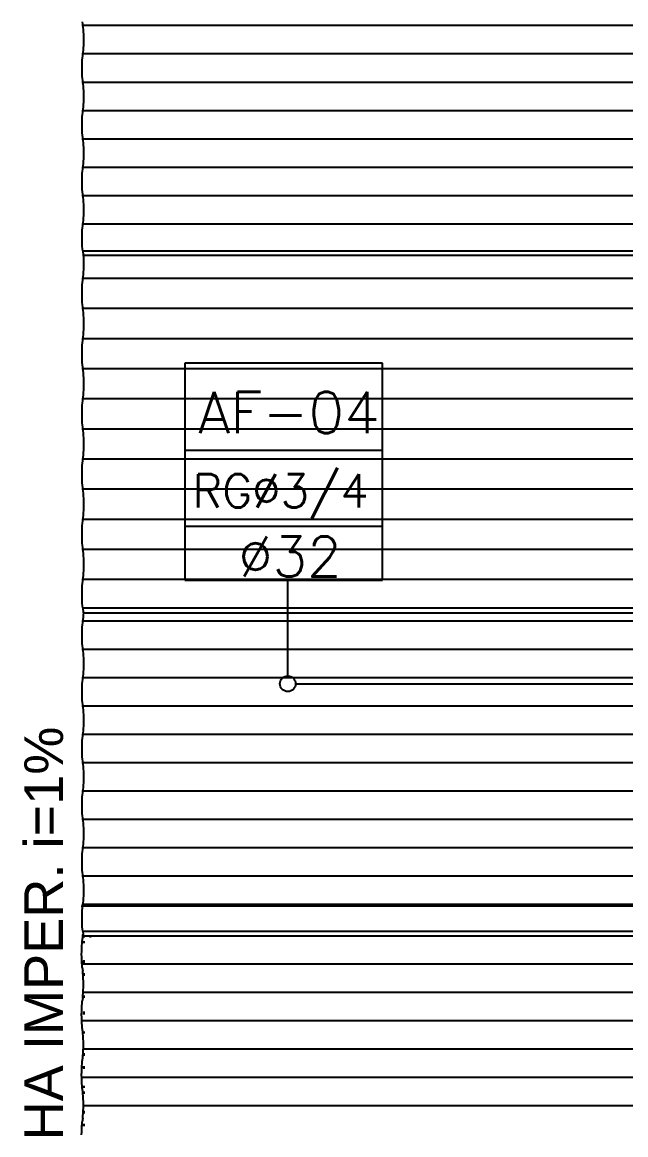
# Model space of a CAD drawing. Header units: millimetres. Extents: x 5512 to 5596, y 903 to 1082.
# Drawn here: x 5567.68 to 5570.79, y 985.85 to 991.6 of the extents above; entities that cross this region are included whole.
import ezdxf
from ezdxf.enums import TextEntityAlignment as Align

# ---------------------------------------------------------------- set-up
doc = ezdxf.new("R2010")
doc.units = ezdxf.units.MM
for name, color, linetype in [('0-COTAS', 8, 'Continuous'), ('A-PEN-B', 5, 'Continuous'), ('AF', 5, 'Continuous'), ('Prumadas_L', 1, 'Continuous'), ('Prumadas_Q', 3, 'Continuous'), ('Prumadas_T', 2, 'Continuous')]:
    doc.layers.add(name, color=color, linetype=linetype)
doc.styles.add('CARIMBO_DADOS', font='arial.ttf', dxfattribs={"height": 0.1})
doc.styles.add('ROMANS', font='romans__.ttf', dxfattribs={"height": 0.1})

msp = doc.modelspace()

# ---------------------------------------------------------------- linework, layer by layer
at = {"layer": '0-COTAS'}
for p, q in [((5567.9898, 991.5904), (5567.9887, 991.6009)), ((5567.9911, 991.5817), (5567.9898, 991.5904)), ((5573.9819, 991.5817), (5567.9911, 991.5817)), ((5567.9924, 991.573), (5567.9911, 991.5817)), ((5567.9935, 991.5624), (5567.9924, 991.573)), ((5567.9944, 991.5504), (5567.9935, 991.5624)), ((5567.995, 991.5371), (5567.9944, 991.5504)), ((5567.9954, 991.523), (5567.995, 991.5371)), ((5567.9944, 991.4666), (5567.995, 991.4799)), ((5567.995, 991.4799), (5567.9954, 991.494)), ((5567.9955, 991.5085), (5567.9954, 991.523)), ((5567.9954, 991.494), (5567.9955, 991.5085)), ((5567.9878, 991.4039), (5567.9887, 991.416)), ((5567.9887, 991.416), (5567.9898, 991.4266)), ((5567.9898, 991.4266), (5567.9911, 991.4353)), ((5567.9911, 991.4353), (5567.9924, 991.444)), ((5573.9819, 991.4353), (5567.9911, 991.4353)), ((5567.9924, 991.444), (5567.9935, 991.4545)), ((5567.9935, 991.4545), (5567.9944, 991.4666)), ((5567.9866, 991.362), (5567.9868, 991.3765)), ((5567.9868, 991.3475), (5567.9866, 991.362)), ((5567.9868, 991.3765), (5567.9872, 991.3906)), ((5567.9872, 991.3906), (5567.9878, 991.4039)), ((5567.9872, 991.3334), (5567.9868, 991.3475)), ((5567.9878, 991.3202), (5567.9872, 991.3334)), ((5567.9887, 991.3081), (5567.9878, 991.3202)), ((5567.9898, 991.2975), (5567.9887, 991.3081)), ((5567.9911, 991.2888), (5567.9898, 991.2975)), ((5573.9819, 991.2888), (5567.9911, 991.2888)), ((5567.9924, 991.2801), (5567.9911, 991.2888)), ((5567.9935, 991.2696), (5567.9924, 991.2801)), ((5567.9944, 991.2575), (5567.9935, 991.2696)), ((5567.995, 991.2442), (5567.9944, 991.2575)), ((5567.9954, 991.2301), (5567.995, 991.2442)), ((5567.9944, 991.1737), (5567.995, 991.187)), ((5567.995, 991.187), (5567.9954, 991.2011)), ((5567.9955, 991.2156), (5567.9954, 991.2301)), ((5567.9954, 991.2011), (5567.9955, 991.2156)), ((5567.9887, 991.1231), (5567.9898, 991.1337)), ((5567.9898, 991.1337), (5567.9911, 991.1424)), ((5567.9911, 991.1424), (5567.9924, 991.1511)), ((5573.9819, 991.1424), (5567.9911, 991.1424)), ((5567.9924, 991.1511), (5567.9935, 991.1617)), ((5567.9935, 991.1617), (5567.9944, 991.1737)), ((5567.9866, 991.0692), (5567.9868, 991.0837)), ((5567.9868, 991.0837), (5567.9872, 991.0978)), ((5567.9872, 991.0978), (5567.9878, 991.1111)), ((5567.9878, 991.1111), (5567.9887, 991.1231)), ((5567.9868, 991.0547), (5567.9866, 991.0692)), ((5567.9872, 991.0406), (5567.9868, 991.0547)), ((5567.9878, 991.0273), (5567.9872, 991.0406)), ((5567.9887, 991.0152), (5567.9878, 991.0273)), ((5567.9898, 991.0047), (5567.9887, 991.0152)), ((5567.9911, 990.996), (5567.9898, 991.0047)), ((5567.9924, 990.9873), (5567.9911, 990.996)), ((5573.9819, 990.996), (5567.9911, 990.996)), ((5567.9935, 990.9767), (5567.9924, 990.9873)), ((5567.9944, 990.9646), (5567.9935, 990.9767)), ((5567.995, 990.9514), (5567.9944, 990.9646)), ((5567.9954, 990.9373), (5567.995, 990.9514)), ((5567.995, 990.8942), (5567.9954, 990.9082)), ((5567.9955, 990.9228), (5567.9954, 990.9373)), ((5567.9954, 990.9082), (5567.9955, 990.9228)), ((5567.9887, 990.8303), (5567.9898, 990.8408)), ((5567.9898, 990.8408), (5567.9911, 990.8495)), ((5567.9911, 990.8495), (5567.9924, 990.8582)), ((5573.9819, 990.8495), (5567.9911, 990.8495)), ((5567.9924, 990.8582), (5567.9935, 990.8688)), ((5567.9935, 990.8688), (5567.9944, 990.8809)), ((5567.9944, 990.8809), (5567.995, 990.8942)), ((5567.9866, 990.7763), (5567.9868, 990.7908)), ((5567.9868, 990.7908), (5567.9872, 990.8049)), ((5567.9872, 990.8049), (5567.9878, 990.8182)), ((5567.9878, 990.8182), (5567.9887, 990.8303)), ((5567.9868, 990.7618), (5567.9866, 990.7763)), ((5567.9872, 990.7477), (5567.9868, 990.7618)), ((5567.9878, 990.7344), (5567.9872, 990.7477)), ((5567.9887, 990.7224), (5567.9878, 990.7344)), ((5567.9898, 990.7118), (5567.9887, 990.7224)), ((5567.9911, 990.7031), (5567.9898, 990.7118)), ((5573.9819, 990.7031), (5567.9911, 990.7031)), ((5567.9924, 990.6944), (5567.9911, 990.7031)), ((5567.9935, 990.6839), (5567.9924, 990.6944)), ((5567.9944, 990.6718), (5567.9935, 990.6839)), ((5567.995, 990.6585), (5567.9944, 990.6718)), ((5567.9954, 990.6444), (5567.995, 990.6585)), ((5567.995, 990.6013), (5567.9954, 990.6154)), ((5567.9955, 990.6299), (5567.9954, 990.6444)), ((5567.9954, 990.6154), (5567.9955, 990.6299)), ((5567.9898, 990.548), (5567.9911, 990.5567)), ((5567.9911, 990.5567), (5567.9924, 990.5654)), ((5573.9819, 990.5567), (5567.9911, 990.5567)), ((5567.9924, 990.5654), (5567.9935, 990.5759)), ((5567.9935, 990.5759), (5567.9944, 990.588)), ((5567.9944, 990.588), (5567.995, 990.6013)), ((5567.9866, 990.4835), (5567.9868, 990.498)), ((5567.9868, 990.498), (5567.9872, 990.5121)), ((5567.9872, 990.5121), (5567.9878, 990.5253)), ((5567.9878, 990.5253), (5567.9887, 990.5374)), ((5567.9887, 990.5374), (5567.9898, 990.548)), ((5567.9868, 990.469), (5567.9866, 990.4835)), ((5567.9872, 990.4549), (5567.9868, 990.469)), ((5567.9878, 990.4416), (5567.9872, 990.4549)), ((5567.9887, 990.4295), (5567.9878, 990.4416)), ((5567.9898, 990.419), (5567.9887, 990.4295)), ((5567.9898, 990.419), (5573.9807, 990.419)), ((5567.9898, 990.419), (5567.9923, 990.3955)), ((5567.9923, 990.3955), (5567.9945, 990.3955)), ((5567.995, 990.3834), (5567.9945, 990.3955)), ((5567.9945, 990.3955), (5573.9831, 990.3955)), ((5567.9954, 990.3684), (5567.995, 990.3834)), ((5567.9944, 990.3085), (5567.995, 990.3226)), ((5567.995, 990.3226), (5567.9954, 990.3376)), ((5567.9955, 990.353), (5567.9954, 990.3684)), ((5567.9954, 990.3376), (5567.9955, 990.353)), ((5567.9887, 990.2548), (5567.9898, 990.266)), ((5567.9898, 990.266), (5567.9911, 990.2752)), ((5567.9911, 990.2752), (5567.9924, 990.2845)), ((5573.9819, 990.2752), (5567.9911, 990.2752)), ((5567.9924, 990.2845), (5567.9935, 990.2957)), ((5567.9935, 990.2957), (5567.9944, 990.3085)), ((5567.9866, 990.1975), (5567.9868, 990.2129)), ((5567.9868, 990.2129), (5567.9872, 990.2279)), ((5567.9872, 990.2279), (5567.9878, 990.242)), ((5567.9878, 990.242), (5567.9887, 990.2548)), ((5567.9868, 990.1821), (5567.9866, 990.1975)), ((5567.9872, 990.1671), (5567.9868, 990.1821)), ((5567.9878, 990.153), (5567.9872, 990.1671)), ((5567.9887, 990.1402), (5567.9878, 990.153)), ((5567.9898, 990.129), (5567.9887, 990.1402)), ((5567.9911, 990.1197), (5567.9898, 990.129)), ((5573.9819, 990.1197), (5567.9911, 990.1197)), ((5567.9924, 990.1105), (5567.9911, 990.1197)), ((5567.9935, 990.0993), (5567.9924, 990.1105)), ((5567.9944, 990.0864), (5567.9935, 990.0993)), ((5567.995, 990.0723), (5567.9944, 990.0864)), ((5567.9954, 990.0574), (5567.995, 990.0723)), ((5567.9955, 990.042), (5567.9954, 990.0574)), ((5567.9954, 990.0266), (5567.9955, 990.042)), ((5567.9924, 989.9735), (5567.9935, 989.9847)), ((5567.9935, 989.9847), (5567.9944, 989.9975)), ((5567.9944, 989.9975), (5567.995, 990.0116)), ((5567.995, 990.0116), (5567.9954, 990.0266)), ((5567.9872, 989.9168), (5567.9878, 989.9309)), ((5567.9878, 989.9309), (5567.9887, 989.9438)), ((5567.9887, 989.9438), (5567.9898, 989.955)), ((5567.9898, 989.955), (5567.9911, 989.9642)), ((5567.9911, 989.9642), (5567.9924, 989.9735)), ((5573.9819, 989.9642), (5567.9911, 989.9642)), ((5567.9866, 989.8865), (5567.9868, 989.9019)), ((5567.9868, 989.871), (5567.9866, 989.8865)), ((5567.9868, 989.9019), (5567.9872, 989.9168)), ((5567.9872, 989.8561), (5567.9868, 989.871)), ((5567.9878, 989.842), (5567.9872, 989.8561)), ((5567.9887, 989.8291), (5567.9878, 989.842)), ((5567.9898, 989.8179), (5567.9887, 989.8291)), ((5567.9911, 989.8087), (5567.9898, 989.8179)), ((5573.9819, 989.8087), (5567.9911, 989.8087)), ((5567.9924, 989.7995), (5567.9911, 989.8087)), ((5567.9935, 989.7883), (5567.9924, 989.7995)), ((5567.9944, 989.7754), (5567.9935, 989.7883)), ((5567.995, 989.7613), (5567.9944, 989.7754)), ((5567.9954, 989.7463), (5567.995, 989.7613)), ((5567.9944, 989.6865), (5567.995, 989.7006)), ((5567.995, 989.7006), (5567.9954, 989.7155)), ((5567.9955, 989.7309), (5567.9954, 989.7463)), ((5567.9954, 989.7155), (5567.9955, 989.7309)), ((5567.9887, 989.6327), (5567.9898, 989.6439)), ((5567.9898, 989.6439), (5567.9911, 989.6532)), ((5567.9911, 989.6532), (5567.9924, 989.6624)), ((5573.9819, 989.6532), (5567.9911, 989.6532)), ((5567.9924, 989.6624), (5567.9935, 989.6736)), ((5567.9935, 989.6736), (5567.9944, 989.6865)), ((5567.9866, 989.5754), (5567.9868, 989.5908)), ((5567.9868, 989.56), (5567.9866, 989.5754)), ((5567.9868, 989.5908), (5567.9872, 989.6058)), ((5567.9872, 989.6058), (5567.9878, 989.6199)), ((5567.9878, 989.6199), (5567.9887, 989.6327)), ((5567.9872, 989.5451), (5567.9868, 989.56)), ((5567.9878, 989.531), (5567.9872, 989.5451)), ((5567.9887, 989.5181), (5567.9878, 989.531)), ((5567.9898, 989.5069), (5567.9887, 989.5181)), ((5567.9911, 989.4977), (5567.9898, 989.5069)), ((5573.9819, 989.4977), (5567.9911, 989.4977)), ((5567.9924, 989.4884), (5567.9911, 989.4977)), ((5567.9935, 989.4772), (5567.9924, 989.4884)), ((5567.9944, 989.4644), (5567.9935, 989.4772)), ((5567.995, 989.4503), (5567.9944, 989.4644)), ((5567.9954, 989.4353), (5567.995, 989.4503)), ((5567.995, 989.3895), (5567.9954, 989.4045)), ((5567.9955, 989.4199), (5567.9954, 989.4353)), ((5567.9954, 989.4045), (5567.9955, 989.4199)), ((5567.9911, 989.3422), (5567.9924, 989.3514)), ((5567.9924, 989.3514), (5567.9935, 989.3626)), ((5567.9935, 989.3626), (5567.9944, 989.3754)), ((5567.9944, 989.3754), (5567.995, 989.3895)), ((5567.9868, 989.2798), (5567.9872, 989.2948)), ((5567.9872, 989.2948), (5567.9878, 989.3089)), ((5567.9878, 989.3089), (5567.9887, 989.3217)), ((5567.9887, 989.3217), (5567.9898, 989.3329)), ((5567.9898, 989.3329), (5567.9911, 989.3422)), ((5573.9819, 989.3422), (5567.9911, 989.3422)), ((5567.9866, 989.2644), (5567.9868, 989.2798)), ((5567.9868, 989.249), (5567.9866, 989.2644)), ((5567.9872, 989.234), (5567.9868, 989.249)), ((5567.9878, 989.2199), (5567.9872, 989.234)), ((5567.9887, 989.2071), (5567.9878, 989.2199)), ((5567.9898, 989.1959), (5567.9887, 989.2071)), ((5567.9911, 989.1866), (5567.9898, 989.1959)), ((5567.9924, 989.1774), (5567.9911, 989.1866)), ((5573.9819, 989.1866), (5567.9911, 989.1866)), ((5567.9935, 989.1662), (5567.9924, 989.1774)), ((5567.9944, 989.1534), (5567.9935, 989.1662)), ((5567.995, 989.1393), (5567.9944, 989.1534)), ((5567.9954, 989.1243), (5567.995, 989.1393)), ((5567.9955, 989.1089), (5567.9954, 989.1243)), ((5567.9935, 989.0516), (5567.9944, 989.0644)), ((5567.9944, 989.0644), (5567.995, 989.0785)), ((5567.995, 989.0785), (5567.9954, 989.0935)), ((5567.9954, 989.0935), (5567.9955, 989.1089)), ((5567.9878, 988.9979), (5567.9887, 989.0107)), ((5567.9887, 989.0107), (5567.9898, 989.0219)), ((5567.9898, 989.0219), (5567.9911, 989.0311)), ((5567.9911, 989.0311), (5567.9924, 989.0404)), ((5573.9819, 989.0311), (5567.9911, 989.0311)), ((5567.9924, 989.0404), (5567.9935, 989.0516)), ((5567.9866, 988.9534), (5567.9868, 988.9688)), ((5567.9868, 988.938), (5567.9866, 988.9534)), ((5567.9868, 988.9688), (5567.9872, 988.9838)), ((5567.9872, 988.9838), (5567.9878, 988.9979)), ((5567.9872, 988.923), (5567.9868, 988.938)), ((5567.9878, 988.9089), (5567.9872, 988.923)), ((5567.9887, 988.8961), (5567.9878, 988.9089)), ((5567.9898, 988.8849), (5567.9887, 988.8961)), ((5567.9911, 988.8756), (5567.9898, 988.8849)), ((5573.9819, 988.8756), (5567.9911, 988.8756)), ((5567.9924, 988.8664), (5567.9911, 988.8756)), ((5567.9935, 988.8552), (5567.9924, 988.8664)), ((5567.9944, 988.8423), (5567.9935, 988.8552)), ((5567.995, 988.8282), (5567.9944, 988.8423)), ((5567.9954, 988.8133), (5567.995, 988.8282)), ((5567.995, 988.7675), (5567.9954, 988.7825)), ((5567.9955, 988.7979), (5567.9954, 988.8133)), ((5567.9954, 988.7825), (5567.9955, 988.7979)), ((5567.9898, 988.7109), (5567.9911, 988.7201)), ((5567.9911, 988.7201), (5567.9924, 988.7294)), ((5573.9819, 988.7201), (5567.9911, 988.7201)), ((5567.9924, 988.7294), (5567.9935, 988.7406)), ((5567.9935, 988.7406), (5567.9944, 988.7534)), ((5567.9944, 988.7534), (5567.995, 988.7675)), ((5567.9866, 988.6424), (5567.9868, 988.6578)), ((5567.9868, 988.6578), (5567.9872, 988.6727)), ((5567.9872, 988.6727), (5567.9878, 988.6868)), ((5567.9878, 988.6868), (5567.9887, 988.6997)), ((5567.9887, 988.6997), (5567.9898, 988.7109)), ((5567.9868, 988.627), (5567.9866, 988.6424)), ((5567.9872, 988.612), (5567.9868, 988.627)), ((5567.9878, 988.5979), (5567.9872, 988.612)), ((5567.9887, 988.585), (5567.9878, 988.5979)), ((5567.9898, 988.5738), (5567.9887, 988.585)), ((5567.9898, 988.5738), (5573.9807, 988.5738)), ((5567.9898, 988.5738), (5567.9923, 988.5489)), ((5567.9923, 988.5489), (5567.9949, 988.5489)), ((5567.9944, 988.5369), (5567.9949, 988.5489)), ((5567.9949, 988.5489), (5573.9831, 988.5489)), ((5567.9878, 988.4743), (5567.9887, 988.4863)), ((5567.9887, 988.4863), (5567.9898, 988.4969)), ((5567.9898, 988.4969), (5567.9911, 988.5056)), ((5567.9911, 988.5056), (5567.9924, 988.5143)), ((5573.9819, 988.5056), (5567.9911, 988.5056)), ((5567.9924, 988.5143), (5567.9935, 988.5249)), ((5567.9935, 988.5249), (5567.9944, 988.5369)), ((5567.9866, 988.4324), (5567.9868, 988.4469)), ((5567.9868, 988.4179), (5567.9866, 988.4324)), ((5567.9868, 988.4469), (5567.9872, 988.461)), ((5567.9872, 988.461), (5567.9878, 988.4743)), ((5567.9872, 988.4038), (5567.9868, 988.4179)), ((5567.9878, 988.3905), (5567.9872, 988.4038)), ((5567.9887, 988.3784), (5567.9878, 988.3905)), ((5567.9898, 988.3679), (5567.9887, 988.3784)), ((5567.9911, 988.3592), (5567.9898, 988.3679)), ((5573.9819, 988.3592), (5567.9911, 988.3592)), ((5567.9924, 988.3505), (5567.9911, 988.3592)), ((5567.9935, 988.3399), (5567.9924, 988.3505)), ((5567.9944, 988.3278), (5567.9935, 988.3399)), ((5567.995, 988.3146), (5567.9944, 988.3278)), ((5567.9954, 988.3005), (5567.995, 988.3146)), ((5567.9944, 988.2441), (5567.995, 988.2574)), ((5567.995, 988.2574), (5567.9954, 988.2714)), ((5567.9955, 988.286), (5567.9954, 988.3005)), ((5567.9954, 988.2714), (5567.9955, 988.286)), ((5567.9887, 988.1935), (5567.9898, 988.204)), ((5567.9898, 988.204), (5567.9911, 988.2127)), ((5567.9911, 988.2127), (5567.9924, 988.2214)), ((5573.9819, 988.2127), (5567.9911, 988.2127)), ((5567.9924, 988.2214), (5567.9935, 988.232)), ((5567.9935, 988.232), (5567.9944, 988.2441)), ((5567.9866, 988.1395), (5567.9868, 988.154)), ((5567.9868, 988.125), (5567.9866, 988.1395)), ((5567.9868, 988.154), (5567.9872, 988.1681)), ((5567.9872, 988.1681), (5567.9878, 988.1814)), ((5567.9878, 988.1814), (5567.9887, 988.1935)), ((5567.9872, 988.1109), (5567.9868, 988.125)), ((5567.9878, 988.0976), (5567.9872, 988.1109)), ((5567.9887, 988.0856), (5567.9878, 988.0976)), ((5567.9898, 988.075), (5567.9887, 988.0856)), ((5567.9911, 988.0663), (5567.9898, 988.075)), ((5573.9819, 988.0663), (5567.9911, 988.0663)), ((5567.9924, 988.0576), (5567.9911, 988.0663)), ((5567.9935, 988.0471), (5567.9924, 988.0576)), ((5567.9944, 988.035), (5567.9935, 988.0471)), ((5567.995, 988.0217), (5567.9944, 988.035)), ((5567.9954, 988.0076), (5567.995, 988.0217)), ((5567.995, 987.9645), (5567.9954, 987.9786)), ((5567.9955, 987.9931), (5567.9954, 988.0076)), ((5567.9954, 987.9786), (5567.9955, 987.9931)), ((5567.9887, 987.9006), (5567.9898, 987.9112)), ((5567.9898, 987.9112), (5567.9911, 987.9199)), ((5567.9911, 987.9199), (5567.9924, 987.9286)), ((5573.9819, 987.9199), (5567.9911, 987.9199)), ((5567.9924, 987.9286), (5567.9935, 987.9391)), ((5567.9935, 987.9391), (5567.9944, 987.9512)), ((5567.9944, 987.9512), (5567.995, 987.9645)), ((5567.9866, 987.8467), (5567.9868, 987.8612)), ((5567.9868, 987.8612), (5567.9872, 987.8753)), ((5567.9872, 987.8753), (5567.9878, 987.8885)), ((5567.9878, 987.8885), (5567.9887, 987.9006)), ((5567.9868, 987.8322), (5567.9866, 987.8467)), ((5567.9872, 987.8181), (5567.9868, 987.8322)), ((5567.9878, 987.8048), (5567.9872, 987.8181)), ((5567.9887, 987.7927), (5567.9878, 987.8048)), ((5567.9898, 987.7822), (5567.9887, 987.7927)), ((5567.9911, 987.7735), (5567.9898, 987.7822)), ((5573.9819, 987.7735), (5567.9911, 987.7735)), ((5567.9924, 987.7647), (5567.9911, 987.7735)), ((5567.9935, 987.7542), (5567.9924, 987.7647)), ((5567.9944, 987.7421), (5567.9935, 987.7542)), ((5567.995, 987.7288), (5567.9944, 987.7421)), ((5567.9954, 987.7147), (5567.995, 987.7288)), ((5567.995, 987.6716), (5567.9954, 987.6857)), ((5567.9955, 987.7002), (5567.9954, 987.7147)), ((5567.9954, 987.6857), (5567.9955, 987.7002)), ((5567.9898, 987.6183), (5567.9911, 987.627)), ((5567.9911, 987.627), (5567.9924, 987.6357)), ((5573.9819, 987.627), (5567.9911, 987.627)), ((5567.9924, 987.6357), (5567.9935, 987.6463)), ((5567.9935, 987.6463), (5567.9944, 987.6584)), ((5567.9944, 987.6584), (5567.995, 987.6716)), ((5567.9866, 987.5538), (5567.9868, 987.5683)), ((5567.9868, 987.5683), (5567.9872, 987.5824)), ((5567.9872, 987.5824), (5567.9878, 987.5957)), ((5567.9878, 987.5957), (5567.9887, 987.6078)), ((5567.9887, 987.6078), (5567.9898, 987.6183)), ((5567.9868, 987.5393), (5567.9866, 987.5538)), ((5567.9872, 987.5252), (5567.9868, 987.5393)), ((5567.9878, 987.5119), (5567.9872, 987.5252)), ((5567.9887, 987.4998), (5567.9878, 987.5119)), ((5567.9898, 987.4893), (5567.9887, 987.4998)), ((5567.9911, 987.4806), (5567.9898, 987.4893)), ((5567.9924, 987.4719), (5567.9911, 987.4806)), ((5573.9819, 987.4806), (5567.9911, 987.4806)), ((5567.9935, 987.4613), (5567.9924, 987.4719)), ((5567.9944, 987.4493), (5567.9935, 987.4613)), ((5567.995, 987.436), (5567.9944, 987.4493)), ((5567.9954, 987.4219), (5567.995, 987.436)), ((5567.995, 987.3788), (5567.9954, 987.3929)), ((5567.9955, 987.4074), (5567.9954, 987.4219)), ((5567.9954, 987.3929), (5567.9955, 987.4074)), ((5567.9898, 987.3255), (5567.9911, 987.3342)), ((5567.9911, 987.3342), (5567.9924, 987.3429)), ((5573.9819, 987.3342), (5567.9911, 987.3342)), ((5567.9924, 987.3429), (5567.9935, 987.3534)), ((5567.9935, 987.3534), (5567.9944, 987.3655)), ((5567.9944, 987.3655), (5567.995, 987.3788)), ((5567.9868, 987.2755), (5567.9872, 987.2895)), ((5567.9872, 987.2895), (5567.9878, 987.3028)), ((5567.9878, 987.3028), (5567.9887, 987.3149)), ((5567.9887, 987.3149), (5567.9898, 987.3255)), ((5567.9866, 987.2609), (5567.9868, 987.2755)), ((5567.9868, 987.2464), (5567.9866, 987.2609)), ((5567.9872, 987.2323), (5567.9868, 987.2464)), ((5567.9878, 987.2191), (5567.9872, 987.2323)), ((5567.9887, 987.207), (5567.9878, 987.2191)), ((5567.9898, 987.1964), (5567.9887, 987.207)), ((5567.9911, 987.1877), (5567.9898, 987.1964)), ((5573.9819, 987.1877), (5567.9911, 987.1877)), ((5567.9924, 987.179), (5567.9911, 987.1877)), ((5567.9935, 987.1685), (5567.9924, 987.179)), ((5567.9944, 987.1564), (5567.9935, 987.1685)), ((5567.995, 987.1431), (5567.9944, 987.1564)), ((5567.9954, 987.129), (5567.995, 987.1431)), ((5567.9955, 987.1145), (5567.9954, 987.129)), ((5567.9954, 987.1), (5567.9955, 987.1145)), ((5567.9911, 987.0413), (5567.9924, 987.05)), ((5567.9924, 987.05), (5567.9935, 987.0606)), ((5567.9935, 987.0606), (5567.9944, 987.0726)), ((5567.9944, 987.0726), (5567.995, 987.0859)), ((5567.995, 987.0859), (5567.9954, 987.1)), ((5567.9868, 986.9826), (5567.9872, 986.9967)), ((5567.9872, 986.9967), (5567.9878, 987.01)), ((5567.9877, 987.0327), (5567.9886, 987.0392)), ((5567.9887, 987.0224), (5567.9877, 987.0327)), ((5567.9892, 987.0327), (5567.9877, 987.0327)), ((5567.9878, 987.01), (5567.9887, 987.022)), ((5567.9908, 987.0392), (5567.9886, 987.0392)), ((5567.9887, 987.0224), (5567.9895, 987.0296)), ((5567.9887, 987.022), (5567.9887, 987.0224)), ((5567.9892, 987.0327), (5567.9895, 987.0296)), ((5567.9898, 987.0327), (5567.9892, 987.0327)), ((5567.9895, 987.0296), (5567.9898, 987.0326)), ((5567.9898, 987.0326), (5567.9898, 987.0327)), ((5573.9786, 987.0327), (5567.9898, 987.0327)), ((5567.9908, 987.0392), (5567.9911, 987.0413)), ((5573.9794, 987.0392), (5567.9908, 987.0392)), ((5573.9819, 987.0413), (5567.9911, 987.0413)), ((5567.9866, 986.9681), (5567.9868, 986.9826)), ((5567.9868, 986.9536), (5567.9866, 986.9681)), ((5567.9872, 986.9395), (5567.9868, 986.9536)), ((5567.9878, 986.9262), (5567.9872, 986.9395)), ((5567.9887, 986.9141), (5567.9878, 986.9262)), ((5567.9898, 986.9036), (5567.9887, 986.9141)), ((5567.9898, 986.9036), (5573.9807, 986.9036)), ((5567.9898, 986.9036), (5567.9916, 986.8865)), ((5567.9902, 986.8708), (5567.9913, 986.882)), ((5567.9913, 986.882), (5567.9916, 986.8865)), ((5567.9916, 986.8708), (5567.9921, 986.8755)), ((5567.9921, 986.882), (5567.9923, 986.8801)), ((5567.9921, 986.8755), (5567.9924, 986.8801)), ((5567.9923, 986.8801), (5567.9924, 986.8801)), ((5567.9924, 986.8801), (5567.9958, 986.8801)), ((5567.9958, 986.8801), (5567.9958, 986.8708)), ((5567.9958, 986.8801), (5568.0282, 986.8801)), ((5568.0282, 986.8801), (5568.0282, 986.8708)), ((5568.0282, 986.8801), (5573.9819, 986.8801)), ((5567.985, 986.8141), (5567.9856, 986.8282)), ((5567.9856, 986.8282), (5567.9865, 986.8411)), ((5567.9865, 986.8411), (5567.9876, 986.8523)), ((5567.9876, 986.8523), (5567.9902, 986.8708)), ((5567.988, 986.8411), (5567.9883, 986.8446)), ((5567.9883, 986.8446), (5567.9894, 986.8523)), ((5567.9958, 986.8523), (5567.9958, 986.8411)), ((5567.9844, 986.7838), (5567.9846, 986.7992)), ((5567.9846, 986.7684), (5567.9844, 986.7838)), ((5567.9846, 986.7992), (5567.985, 986.8141)), ((5567.985, 986.7534), (5567.9846, 986.7684)), ((5567.9856, 986.7393), (5567.985, 986.7534)), ((5567.9865, 986.7265), (5567.9856, 986.7393)), ((5567.9865, 986.7443), (5567.9861, 986.7534)), ((5567.9869, 986.7393), (5567.9865, 986.7443)), ((5567.9876, 986.7153), (5567.9865, 986.7265)), ((5567.9876, 986.7153), (5567.9902, 986.6968)), ((5573.9819, 986.7337), (5567.9911, 986.7337)), ((5567.9958, 986.7534), (5567.9958, 986.7393)), ((5567.9913, 986.6856), (5567.9902, 986.6968)), ((5567.9922, 986.6727), (5567.9913, 986.6856)), ((5567.9928, 986.6586), (5567.9922, 986.6727)), ((5567.9931, 986.6777), (5567.9926, 986.6856)), ((5567.9932, 986.6437), (5567.9928, 986.6586)), ((5567.9933, 986.6727), (5567.9931, 986.6777)), ((5567.9958, 986.6856), (5567.9958, 986.6727)), ((5573.9819, 986.5872), (5567.9911, 986.5872)), ((5567.9922, 986.5838), (5567.9928, 986.5979)), ((5567.9928, 986.5979), (5567.9932, 986.6129)), ((5567.9934, 986.6283), (5567.9932, 986.6437)), ((5567.9932, 986.6129), (5567.9934, 986.6283)), ((5567.9856, 986.5172), (5567.9865, 986.5301)), ((5567.9865, 986.5301), (5567.9876, 986.5413)), ((5567.9902, 986.5598), (5567.9876, 986.5413)), ((5567.9902, 986.5598), (5567.9913, 986.571)), ((5567.9913, 986.571), (5567.9922, 986.5838)), ((5567.9916, 986.5598), (5567.9921, 986.5645)), ((5567.9921, 986.5645), (5567.9926, 986.571)), ((5567.9958, 986.571), (5567.9958, 986.5598)), ((5567.9844, 986.4727), (5567.9846, 986.4882)), ((5567.9846, 986.4573), (5567.9844, 986.4727)), ((5567.9846, 986.4882), (5567.985, 986.5031)), ((5567.985, 986.5031), (5567.9856, 986.5172)), ((5567.9855, 986.4727), (5567.9856, 986.4864)), ((5567.9856, 986.4864), (5567.9857, 986.4882)), ((5567.9958, 986.4882), (5567.9958, 986.4727)), ((5567.985, 986.4424), (5567.9846, 986.4573)), ((5567.9856, 986.4283), (5567.985, 986.4424)), ((5567.9865, 986.4154), (5567.9856, 986.4283)), ((5567.9876, 986.4042), (5567.9865, 986.4154)), ((5573.9819, 986.4408), (5567.9911, 986.4408)), ((5567.9902, 986.3857), (5567.9876, 986.4042)), ((5567.9913, 986.3745), (5567.9902, 986.3857)), ((5567.9922, 986.3617), (5567.9913, 986.3745)), ((5567.9921, 986.381), (5567.9916, 986.3857)), ((5567.9926, 986.3745), (5567.9921, 986.381)), ((5567.9928, 986.3476), (5567.9922, 986.3617)), ((5567.9958, 986.3857), (5567.9958, 986.3745)), ((5567.9932, 986.3326), (5567.9928, 986.3476)), ((5567.9928, 986.2869), (5567.9932, 986.3018)), ((5567.9934, 986.3172), (5567.9932, 986.3326)), ((5567.9932, 986.3018), (5567.9934, 986.3172)), ((5567.9876, 986.2302), (5567.9902, 986.2487)), ((5567.9902, 986.2487), (5567.9913, 986.2599)), ((5573.9819, 986.2944), (5567.9911, 986.2944)), ((5567.9913, 986.2599), (5567.9922, 986.2728)), ((5567.9922, 986.2728), (5567.9928, 986.2869)), ((5567.9926, 986.2599), (5567.9931, 986.2678)), ((5567.9931, 986.2678), (5567.9933, 986.2728)), ((5567.9958, 986.2728), (5567.9958, 986.2599)), ((5567.9846, 986.1771), (5567.985, 986.1921)), ((5567.985, 986.1921), (5567.9856, 986.2062)), ((5567.9856, 986.2062), (5567.9865, 986.219)), ((5567.9861, 986.1921), (5567.9865, 986.2012)), ((5567.9865, 986.219), (5567.9876, 986.2302)), ((5567.9865, 986.2012), (5567.9869, 986.2062)), ((5567.9958, 986.2062), (5567.9958, 986.1921)), ((5567.9844, 986.1617), (5567.9846, 986.1771)), ((5567.9846, 986.1463), (5567.9844, 986.1617)), ((5567.985, 986.1313), (5567.9846, 986.1463)), ((5567.9856, 986.1172), (5567.985, 986.1313)), ((5573.9819, 986.148), (5567.9911, 986.148)), ((5567.9865, 986.1044), (5567.9856, 986.1172)), ((5567.9876, 986.0932), (5567.9865, 986.1044)), ((5567.9902, 986.0747), (5567.9876, 986.0932)), ((5567.9883, 986.1009), (5567.988, 986.1044)), ((5567.9894, 986.0932), (5567.9883, 986.1009)), ((5567.9913, 986.0635), (5567.9902, 986.0747)), ((5567.9921, 986.07), (5567.9916, 986.0747)), ((5567.9926, 986.0635), (5567.9921, 986.07)), ((5567.9958, 986.1044), (5567.9958, 986.0932)), ((5567.9958, 986.0747), (5567.9958, 986.0635)), ((5567.9922, 986.0507), (5567.9913, 986.0635)), ((5567.9928, 986.0366), (5567.9922, 986.0507)), ((5567.9932, 986.0216), (5567.9928, 986.0366)), ((5567.9934, 986.0062), (5567.9932, 986.0216)), ((5573.9819, 986.0015), (5567.9911, 986.0015)), ((5567.9913, 985.9489), (5567.9922, 985.9617)), ((5567.9922, 985.9617), (5567.9928, 985.9758)), ((5567.9928, 985.9758), (5567.9932, 985.9908)), ((5567.9932, 985.9908), (5567.9934, 986.0062)), ((5567.9933, 985.9617), (5567.9938, 985.9724)), ((5567.9938, 985.9724), (5567.9939, 985.9758)), ((5567.9958, 985.9758), (5567.9958, 985.9617)), ((5567.9856, 985.8952), (5567.9865, 985.908)), ((5567.9865, 985.908), (5567.9876, 985.9192)), ((5567.9869, 985.8952), (5567.9873, 985.9016)), ((5567.9873, 985.9016), (5567.988, 985.908)), ((5567.9902, 985.9377), (5567.9876, 985.9192)), ((5567.9902, 985.9377), (5567.9913, 985.9489)), ((5567.9958, 985.908), (5567.9958, 985.8952)), ((5567.9844, 985.8507), (5567.9846, 985.8661)), ((5567.9846, 985.8661), (5567.985, 985.8811)), ((5567.985, 985.8811), (5567.9856, 985.8952))]:
    msp.add_line(p, q, dxfattribs=at)
at = {"layer": 'A-PEN-B'}
msp.add_circle((5569.0491, 988.1817), 0.0405, dxfattribs=at)
at = {"layer": 'AF'}
msp.add_line((5569.0896, 988.1817), (5573.0276, 988.1817), dxfattribs=at)
at = {"layer": 'Prumadas_L'}
for p, q in [((5569.5387, 989.3863), (5568.5167, 989.3863)), ((5569.5387, 988.9943), (5568.5167, 988.9943)), ((5569.0491, 988.2222), (5569.0491, 988.7168))]:
    msp.add_line(p, q, dxfattribs=at)
at = {"layer": 'Prumadas_Q'}
for p, q in [((5569.5387, 989.8386), (5568.5167, 989.8386)), ((5568.5167, 989.8386), (5568.5167, 988.7168)), ((5569.5387, 988.7168), (5569.5387, 989.8386)), ((5568.5167, 988.7168), (5569.5387, 988.7168))]:
    msp.add_line(p, q, dxfattribs=at)

# ---------------------------------------------------------------- texts
at = {"layer": '0-COTAS', "insert": (5567.7898, 986.6193), "char_height": 0.200316, "width": 5.431826, "attachment_point": 5, "rotation": 90, "style": 'CARIMBO_DADOS'}
msp.add_mtext('CALHA IMPER. i=1%', dxfattribs=at)
at = {"layer": 'Prumadas_T', "style": 'ROMANS'}
for s, height, p in [('AF-04', 0.21432, (5569.055, 989.4759)), ('RG%%C3/4', 0.17146, (5569.0118, 989.0931)), ('%%C32', 0.20747, (5569.0602, 988.735))]:
    msp.add_text(s, height=height, rotation=360, dxfattribs=at).set_placement(p, align=Align.CENTER)

doc.saveas('drawing.dxf')
